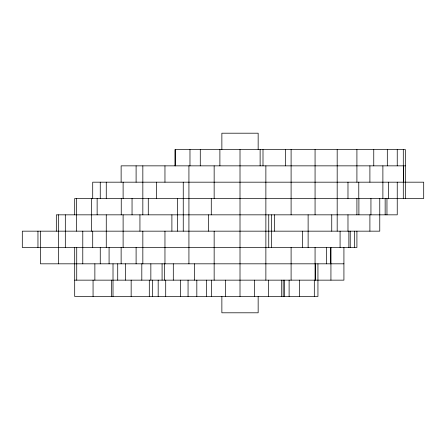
<?xml version="1.0" encoding="UTF-8"?>
<svg xmlns="http://www.w3.org/2000/svg" width="446" height="446" viewBox="0 0 446 446"><rect width="100%" height="100%" fill="white"/><g stroke="black" fill="none" stroke-linecap="round" stroke-linejoin="round"><path stroke-width="0.67" d="M405.33 165.851L121.128 165.851L121.128 182.18M343.922 263.82L40.441 263.82L40.441 231.162M74.694 280.149L343.922 280.149L343.922 247.491M405.33 198.509L405.33 149.527L175.066 149.527L175.066 165.851M403.68 165.851L403.68 182.18M403.479 165.851L403.479 182.18M403.296 149.527L403.296 165.851M403.296 182.18L403.296 198.509M397.241 149.527L397.241 165.851M397.241 182.18L397.241 214.838L56.324 214.838L56.324 231.162M388.617 182.18L388.617 198.509M387.312 149.527L387.312 165.851M386.961 198.509L386.961 214.838M385.154 198.509L385.154 214.838M382.885 165.851L382.885 198.509M379.769 198.509L379.769 231.162L22.3 231.162L22.3 247.491L356.912 247.491L356.912 231.162M373.759 149.527L373.759 165.851M370.944 198.509L370.944 214.838M369.901 165.851L369.901 182.18M369.901 214.838L369.901 231.162M358.896 198.509L358.896 214.838M358.779 182.18L358.779 198.509M356.912 149.527L356.912 182.18M356.912 198.509L356.912 214.838M354.581 231.162L354.581 247.491M350.227 231.162L350.227 247.491M348.867 231.162L348.867 247.491M347.98 182.18L347.98 198.509M347.98 214.838L347.98 231.162M340.081 231.162L340.081 247.491M337.182 149.527L337.182 231.162M331.746 214.838L331.746 231.162M330.932 247.491L330.932 280.149M330.726 247.491L330.726 263.82M326.388 247.491L326.388 263.82M317.942 263.82L317.942 296.473L74.694 296.473L74.694 247.491M315.59 263.82L315.59 280.149M315.066 149.527L315.066 214.838M315.066 247.491L315.066 280.149M314.313 280.149L314.313 296.473M308.125 214.838L308.125 247.491M302.449 231.162L302.449 247.491M299.456 280.149L299.456 296.473M291.099 149.527L291.099 214.838M291.099 247.491L291.099 280.149M289.114 280.149L289.114 296.473M285.423 149.527L285.423 165.851M284.593 280.149L284.593 296.473M283.199 280.149L283.199 296.473M281.71 280.149L281.71 296.473M274.496 214.838L274.496 231.162M271.62 214.838L271.62 247.491M268.748 214.838L268.748 247.491M268.392 280.149L268.392 296.473M265.872 165.851L265.872 280.149M263.001 149.527L263.001 165.851M260.124 149.527L260.124 165.851M258.156 149.527L258.156 133.198L221.868 133.198L221.868 149.527M258.156 296.473L258.156 312.802L221.868 312.802L221.868 296.473M254.382 280.149L254.382 296.473M240.009 149.527L240.009 296.473M225.643 280.149L225.643 296.473M219.895 149.527L219.895 165.851M214.152 165.851L214.152 198.509M214.152 231.162L214.152 280.149M211.633 280.149L211.633 296.473M211.276 198.509L211.276 214.838M208.405 214.838L208.405 231.162M206.654 280.149L206.654 296.473M200.276 149.527L200.276 165.851M196.825 280.149L196.825 296.473M194.601 263.82L194.601 280.149M189.974 149.527L189.974 165.851M188.926 165.851L188.926 263.82M188.056 280.149L188.056 296.473M183.25 182.18L183.25 231.162M180.569 280.149L180.569 296.473M177.575 198.509L177.575 231.162M175.228 149.527L175.228 165.851M173.299 263.82L173.299 280.149M171.894 214.838L171.894 231.162M165.711 280.149L165.711 296.473M164.959 165.851L164.959 182.18M164.959 231.162L164.959 263.82M164.435 263.82L164.435 280.149M162.082 263.82L162.082 280.149M158.179 280.149L158.179 296.473M156.618 182.18L156.618 198.509M152.666 280.149L152.666 296.473M150.848 263.82L150.848 280.149M149.299 280.149L149.299 296.473M148.278 198.509L148.278 214.838M142.837 165.851L142.837 214.838M142.837 231.162L142.837 263.82M141.811 263.82L141.811 280.149M139.938 214.838L139.938 231.162M136.102 165.851L136.102 182.18M136.102 247.491L136.102 263.82M132.044 198.509L132.044 214.838M131.157 280.149L131.157 296.473M125.443 263.82L125.443 280.149M123.113 182.18L123.113 198.509M123.113 214.838L123.113 247.491M121.245 198.509L121.245 214.838M121.128 247.491L121.128 263.82M117.722 263.82L117.722 280.149M113.011 263.82L113.011 296.473M111.428 280.149L111.428 296.473M109.08 247.491L109.08 263.82M106.265 182.18L106.265 198.509M106.265 214.838L106.265 247.491M100.255 182.18L100.255 198.509M100.255 247.491L100.255 263.82M97.139 198.509L97.139 214.838M94.87 263.82L94.87 280.149M93.063 280.149L93.063 296.473M92.712 198.509L92.712 182.18L423.7 182.18L423.7 198.509L74.694 198.509L74.694 214.838M92.712 231.162L92.712 247.491M91.408 198.509L91.408 231.162M82.783 231.162L82.783 263.82M76.729 247.491L76.729 280.149M76.344 198.509L76.344 231.162M65.317 214.838L65.317 247.491M58.588 214.838L58.588 263.82M37.955 231.162L37.955 247.491"/></g></svg>
